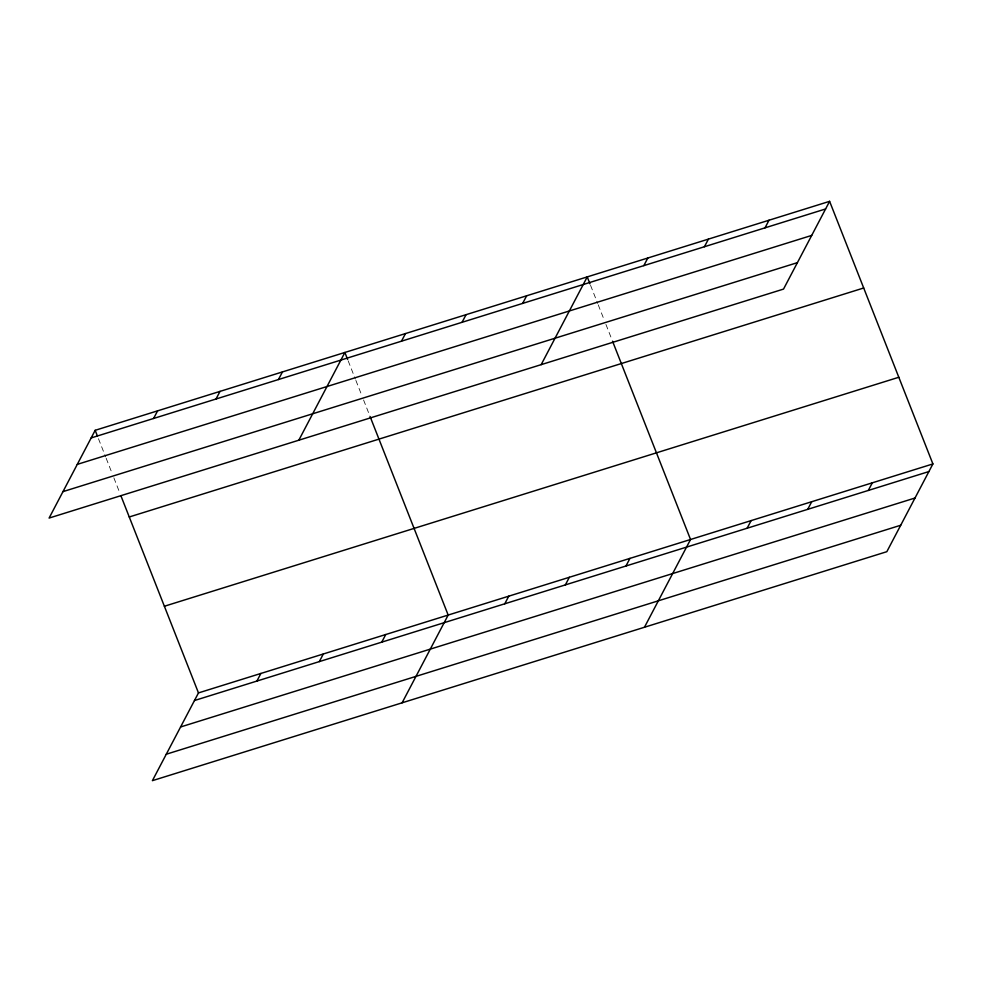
<?xml version="1.0" encoding="UTF-8"?>
<svg xmlns="http://www.w3.org/2000/svg" width="982" height="982" viewBox="0 0 982 982"><rect width="100%" height="100%" fill="white"/><g stroke="black" fill="none" stroke-linecap="round" stroke-linejoin="round"><path stroke-width="0.74" stroke-dasharray="4.91 3.68" d="M590.538 285.283L597.682 303.45M598.234 304.85L604.286 320.23M605.931 324.416L611.982 339.797M348.18 360.848L355.324 379.015M355.877 380.415L361.928 395.783M363.573 399.981L370.165 416.749M98.47 438.696L105.614 456.863M106.166 458.263L112.218 473.643M113.863 477.829L119.914 493.21"/><path stroke-width="1.47" d="M829.606 201.335L95.168 430.312L49.1 518.066L783.526 289.089L829.606 201.335L932.9 463.934L886.832 551.688L152.394 780.665L198.474 692.911L932.9 463.934M153.597 418.479L157.599 410.844M216.015 399.011L220.029 391.388M278.446 379.555L282.448 371.92M298.81 440.218L344.878 352.464L347.628 359.449M401.466 341.196L405.468 333.573M256.891 681.078L260.893 673.443M462.056 322.305L466.057 314.682M319.322 661.61L323.323 653.987M522.645 303.413L526.647 295.791M381.74 642.142L385.754 634.519M541.168 364.653L587.236 276.899L589.986 283.884M402.104 702.817L448.173 615.063L370.165 416.749M643.824 265.631L647.825 258.008M504.76 603.795L508.762 596.172M704.413 246.74L708.427 239.117M565.35 584.904L569.351 577.281M765.003 227.849L769.016 220.226M625.939 566.013L629.953 558.39M644.462 627.253L690.542 539.499L612.535 341.196M747.13 528.23L751.132 520.607M807.72 509.339L811.721 501.716M868.309 490.448L872.311 482.825M91.166 437.935L825.604 208.957M77.283 464.376L811.721 235.41M62.983 491.626L797.409 262.648M129.256 516.974L863.694 287.996M164.387 606.25L898.812 377.272M194.461 700.534L928.898 471.556M180.578 726.975L915.015 498.009M166.277 754.225L900.715 525.247M95.168 430.312L97.365 435.898M121.007 496.008L198.474 692.911"/></g></svg>
